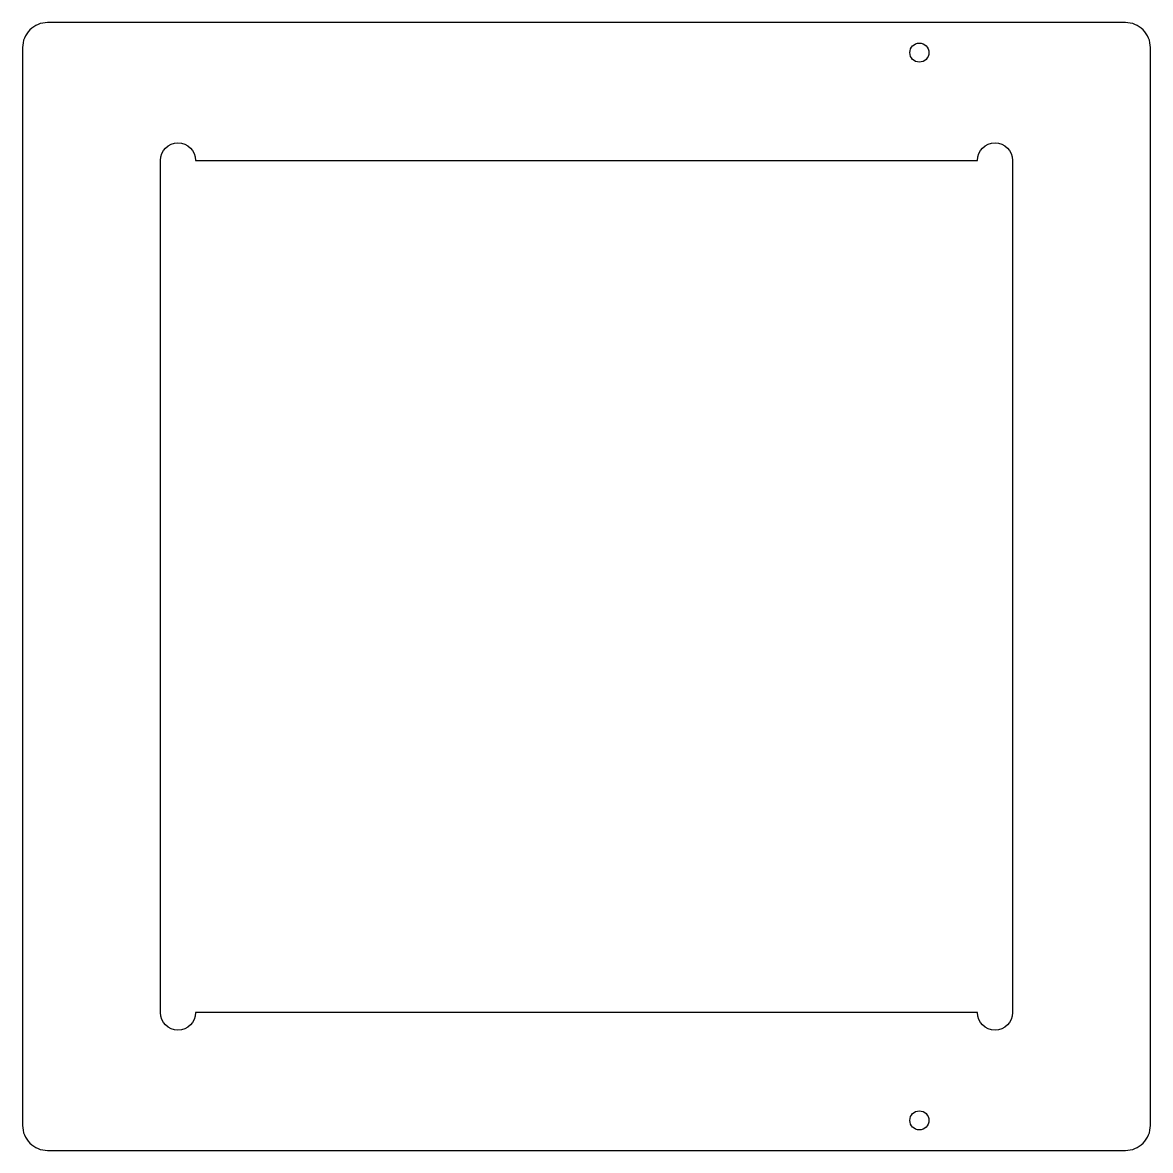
# Model space of a CAD drawing. Header units: millimetres. Extents: x -112 to 112, y -112 to 112.
import ezdxf

# ---------------------------------------------------------------- set-up
doc = ezdxf.new("R2010")
doc.units = ezdxf.units.MM

msp = doc.modelspace()

# ---------------------------------------------------------------- linework, layer by layer
for points in [[(-112.5, -107.5, 0.414214), (-107.5, -112.5), (107.5, -112.5, 0.414214), (112.5, -107.5), (112.5, 107.5, 0.414214), (107.5, 112.5), (-107.5, 112.5, 0.414214), (-112.5, 107.5)], [(-85, 85, -1), (-78, 85), (78, 85, -1), (85, 85), (85, -85, -1), (78, -85), (-78, -85, -1), (-85, -85)]]:
    msp.add_lwpolyline(points, format="xyb", close=True)
for centre in [(66.4, 106.5), (66.4, -106.5)]:
    msp.add_circle(centre, 1.9)

doc.saveas('drawing.dxf')
